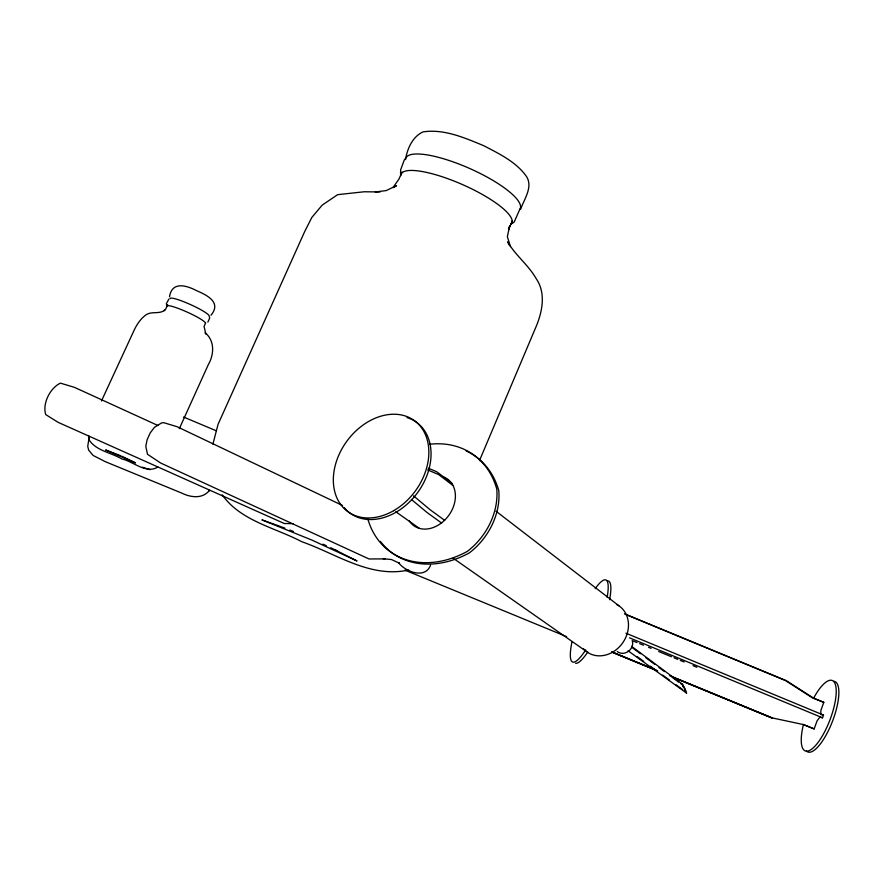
<?xml version="1.0" encoding="UTF-8"?>
<svg xmlns="http://www.w3.org/2000/svg" width="883" height="883" viewBox="0 0 883 883"><rect width="100%" height="100%" fill="white"/><g stroke="black" fill="none" stroke-linecap="round" stroke-linejoin="round"><path stroke-width="1.32" d="M400.551 174.128L400.694 169.691L404.193 160.187L406.059 157.649A62.538 16.302 23.9 0 1 471.39 169.249A62.538 16.302 23.9 0 1 519.977 209.161M405.562 159.58C407.107 148.94 412.714 136.335 423.189 131.854C444.215 128.775 464.734 137.858 483.752 145.717C499.259 153.808 516.445 161.986 526.643 176.721C533.122 187.218 524.072 199.26 520.639 209.282M212.891 444.193L218.057 424.348L304.734 231.467L311.854 217.417L322.207 205.11L337.648 194.668L364.271 191.766L380.154 191.964M89.194 436.942L87.737 446.334L88.675 450.164L93.057 455.418L105.342 461.688L182.152 493.255C190.805 497.548 202.748 499.005 209.337 490.495L208.863 490.86L209.547 490.374M519.944 208.995L514.182 222.063L510.915 224.216A60.485 15.199 23.8 0 0 462.471 184.569A60.485 15.199 23.8 0 0 400.783 175.607M430.518 565.286C425.231 579.458 405.198 571.742 398.443 562.581L399.558 563.288L391.456 559.535L383.266 558.74L385.01 558.895L369.028 558.972L160.673 463.034L147.494 454.259L145.805 446.279L147.075 439.844L150.231 432.913L154.437 427.328L161.81 422.791L163.885 422.714L177.13 426.721L342.549 505.506M802.901 724.446L814.159 728.916L817.095 720.826L819.799 717.228L822.526 717.802L823.508 715.087L625.959 633.199M624.568 613.806L786.245 680.638L813.453 698.067L823.806 702.338L820.881 710.407L820.771 714.535L823.508 715.087M479.447 460.683L535.131 328.884C542.063 313.255 546.61 293.609 536.08 278.465C528.343 264.878 515.451 255.441 507.659 241.854L509.568 245.463M512.372 220.816L508.564 229.668L509.668 225.871L507.35 236.677L510.451 246.622M402.052 172.042L398.906 179.15L393.233 187.207M179.315 428.674L208.322 364.624C214.183 354.513 214.9 340.717 205.143 332.814L205.816 334.017L204.061 326.39L205.618 322.99M207.858 322.118L209.701 318.068L209.15 316.026A21.391 2.848 24.4 0 0 189.856 304.282A21.391 2.848 24.4 0 0 170.121 298.653M210.993 315.22C221.942 302.196 206.545 294.944 196.501 290.628C186.644 285.474 172.03 280.893 169.514 296.754M167.693 304.756L165.596 309.304L164.072 310.717L164.735 310.22C159.183 314.436 152.152 311.059 146.379 314.58C140.419 318.763 136.401 325.021 133.499 331.589L101.435 401.037M157.836 467.019C146.302 474.348 133.234 461.456 121.788 458.928C111.181 452.637 95.894 450.727 89.051 439.789L88.819 435.871M168.896 299.061L166.335 303.664L167.053 306.158A21.071 2.704 24.3 0 1 186.445 311.776A21.071 2.704 24.3 0 1 205.496 323.244M393.52 187.582L396.522 185.673L386.169 190.585L375.297 191.975M408.697 570.01C370.308 578.508 336.434 553.818 301.876 541.754C274.878 527.526 240.684 521.069 222.141 494.767M293.388 523.663L284.282 523.509L58.09 422.328L45.728 414.58C42.229 403.663 50.033 388.034 60.397 383.134L74.371 387.317L157.98 425.518M628.111 650.826L686.61 693.111L682.371 684.237L683.265 686.963M680.815 683.729C683.497 684.104 686.731 692.228 685.517 691.345M823.806 702.338L812.559 697.901L785.406 680.506L625.252 614.314M142.384 467.228L150.342 469.701M280.231 526.423L261.942 519.877L311.997 540.12L357.019 560.981L335.121 549.877M281.401 526.853L284.922 528.155M120.397 455.65L105.64 449.977L135.518 462.902L121.622 456.125M289.801 530.065L293.509 531.533M612.316 652.051L654.281 669.325M669.535 675.605L772.537 718M611.742 651.963L656.179 670.252M673.95 677.57L771.709 717.802L803.773 724.645L814.159 728.916M611.886 652.151L657.647 670.992M672.901 677.272L772.051 718.078M405.021 570.164L566.632 636.665M629.546 637.835L822.526 717.802M633.277 641.014L637.085 642.592M639.623 643.641L643.442 645.208M648.53 647.305L651.069 648.354M658.696 651.499L671.411 656.742M673.95 657.791L677.758 659.358M680.307 660.407L684.115 661.985M693.012 665.65L696.83 667.228M183.565 417.03L216.037 430.694M617.261 651.522C624.513 657.084 635.032 648.839 632.195 640.506M427.67 469.911L438.663 474.579L452.913 485.451M428.31 468.189L436.853 471.831L452.107 483.487M322.946 544.16L326.313 545.683M330.672 547.736L333.917 549.27M335.076 549.866L337.394 551.047M453.2 558.244L586.091 651.257M395.772 511.732L419.414 528.398M637.029 656.522L643.707 661.367M650.385 666.201L657.062 671.047M662.625 675.076L669.303 679.921M675.981 684.755L682.658 689.601M441.588 523.012L427.096 512.537L411.423 499.469M444.679 520.352L430.22 509.833L413.531 495.871M631.588 646.356L682.493 684.248M631.775 647.272L640.495 653.751M645.948 657.802L654.667 664.292M659.016 667.526L664.469 671.577M672.095 677.25L678.641 682.117M495.992 511.202L619.888 606.533A28.046 23.896 -55.6 0 1 620.617 645.517A28.046 23.896 -55.6 0 1 583.376 648.641M686.488 693.1L685.848 692.195M684.766 689.965L685.164 690.716M684.855 690.374L685.385 691.378M683.045 686.014L683.265 686.643M585.738 649.932A66.015 11.711 -68.1 0 1 571.919 642.062M595.197 588.608A66.435 11.766 -68.4 0 1 607.151 597.35M607.515 580.915A66.424 11.876 -68.4 0 1 609.634 599.656M587.78 652.04A66.015 11.81 -68.1 0 1 575.617 663.254M407.041 417.582A56.28 42.318 -53.6 0 1 418.465 491.412A56.28 42.318 -53.6 0 1 344.072 507.449M442.836 476.71A28.764 22.252 -53.9 0 1 448.167 516.213A28.764 22.252 -53.9 0 1 409.171 520.716M616.72 604.546A28.046 23.896 -55.6 0 1 618.884 605.815M466.191 450.959A94.371 73.223 -55.2 0 1 498.796 490.661C500.793 514.469 488.1 538.63 469.337 552.89A93.443 72.296 -52.7 0 1 380.363 541.4M429.624 444.248A94.536 73.267 -55.2 0 1 496.787 489.072C498.774 512.924 486.058 537.118 467.262 551.411A93.62 72.329 -52.7 0 1 367.747 518.707M813.541 698.287A37.726 11.976 -69.1 0 1 836.223 690.429A37.726 11.976 -69.1 0 1 814.722 746.422A37.726 11.976 -69.1 0 1 803.387 724.711M833.927 681.29A37.726 12.031 -69.1 0 1 832.084 722.316A37.726 12.031 -69.1 0 1 806.411 751.014M393.652 510.683A56.391 42.34 -53.6 0 0 414.712 420.838A56.391 42.34 -53.6 0 0 334.9 466.798A56.391 42.34 -53.6 0 0 393.652 510.683"/></g></svg>
